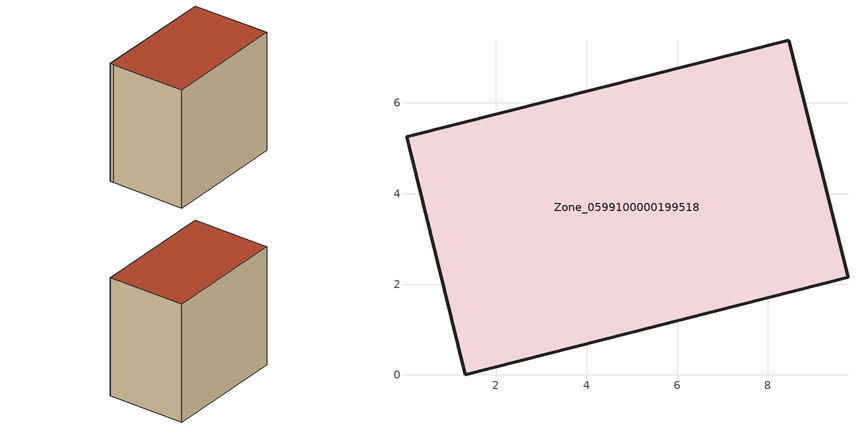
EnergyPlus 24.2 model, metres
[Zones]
Zone_0599100000199518
 floor ground (C_G): 0.08,5.04 0.03,5.26 8.46,7.39 9.77,2.15 1.32,0 z0
 wall outside (C_F): 9.77,2.15 8.46,7.39 0.03,5.26 0.08,5.04 1.32,0 9.77,2.15 z0:8.24
 roof outside (C_R): 0.03,5.26 0.08,5.04 1.32,0 9.77,2.15 8.46,7.39 z8.24
[BUILDING]
Pand.0599100000199518: North Axis=0; Terrain=City; Loads Convergence Tolerance Value=0.04; Temperature Convergence Tolerance Value=0.4; Solar Distribution=FullExterior; Maximum Number of Warmup Days=25; Minimum Number of Warmup Days=1
[Site:Location]
Rotterdam.The.Hague.AP_ZH_NLD Design_Conditions: Latitude=51.96; Longitude=4.45; Time Zone=1; Elevation=-4.5
[SITE:GROUNDTEMPERATURE:BUILDINGSURFACE]
18, 18, 18, 18, 18, 18, 18, 18, 18, 18, 18, 18
[MATERIAL] Thermal Absorptance=0.9; Solar Absorptance=0.7; Visible Absorptance=0.7
Name | Roughness | Thickness | Conductivity | Density | Specific Heat
G.TI.1975-1991 | MediumSmooth | 0.15 | 0.288461 | 540 | 1210
F.TI.1975-1991 | Rough | 0.3 | 0.230769 | 1920 | 840
R.TI.1975-1991 | MediumRough | 0.2 | 0.153846 | 1500 | 1000
[CONSTRUCTION]
C_G: G.TI.1975-1991
C_F: F.TI.1975-1991
C_R: R.TI.1975-1991
[ZONE]
Zone_0599100000199518: Type=1; Multiplier=1; Ceiling Height=Autocalculate; Volume=Autocalculate; Floor Area=autocalculate; Part of Total Floor Area=Yes
[ZONEINFILTRATION:DESIGNFLOWRATE]
Infil_Zone_0599100000199518: Zone or ZoneList or Space or SpaceList=Zone_0599100000199518; Schedule=AlwaysOn; Design Flow Rate Calculation Method=Flow/Area; Flow Rate per Floor Area=0.003; Constant Term Coefficient=1; Temperature Term Coefficient=0; Velocity Term Coefficient=0; Velocity Squared Term Coefficient=0
[HVACTEMPLATE:ZONE:IDEALLOADSAIRSYSTEM]
Zone_0599100000199518: Maximum Heating Supply Air Temperature=50; Minimum Cooling Supply Air Temperature=13; Maximum Heating Supply Air Humidity Ratio=0.0156; Minimum Cooling Supply Air Humidity Ratio=0.0077; Heating Limit=NoLimit; Cooling Limit=NoLimit; Dehumidification Control Type=ConstantSensibleHeatRatio; Cooling Sensible Heat Ratio=0.7; Dehumidification Setpoint=60; Humidification Control Type=None; Humidification Setpoint=30; Outdoor Air Method=None; Outdoor Air Flow Rate per Person=0.00944; Outdoor Air Flow Rate per Zone Floor Area=0; Outdoor Air Flow Rate per Zone=0; Demand Controlled Ventilation Type=None; Outdoor Air Economizer Type=NoEconomizer; Heat Recovery Type=None; Sensible Heat Recovery Effectiveness=0.7; Latent Heat Recovery Effectiveness=0.65
[ZONECONTROL:THERMOSTAT]
ThermostatControl_Zone_0599100000199518: Zone or ZoneList=Zone_0599100000199518; Control Type Schedule=DualSetpointControlType; Control 1=Thermostat_Zone_0599100000199518; Temperature Difference Between Cutout And Setpoint=0
[THERMOSTATSETPOINT:DUALSETPOINT]
Thermostat_Zone_0599100000199518: Heating Setpoint Temperature Schedule=HeatingSetpoint_Zone_0599100000199518; Cooling Setpoint Temperature Schedule=CoolingSetpoint_Zone_0599100000199518
[SCHEDULE:COMPACT]
HeatingSetpoint_Zone_0599100000199518: Through: 12/31, For: AllDays, Until: 24:00, 21
CoolingSetpoint_Zone_0599100000199518: Through: 12/31, For: AllDays, Until: 24:00, 24
DualSetpointControlType: Through: 12/31, For: AllDays, Until: 24:00, 4
AlwaysOn: Through: 12/31, For: AllDays, Until: 24:00, 1
